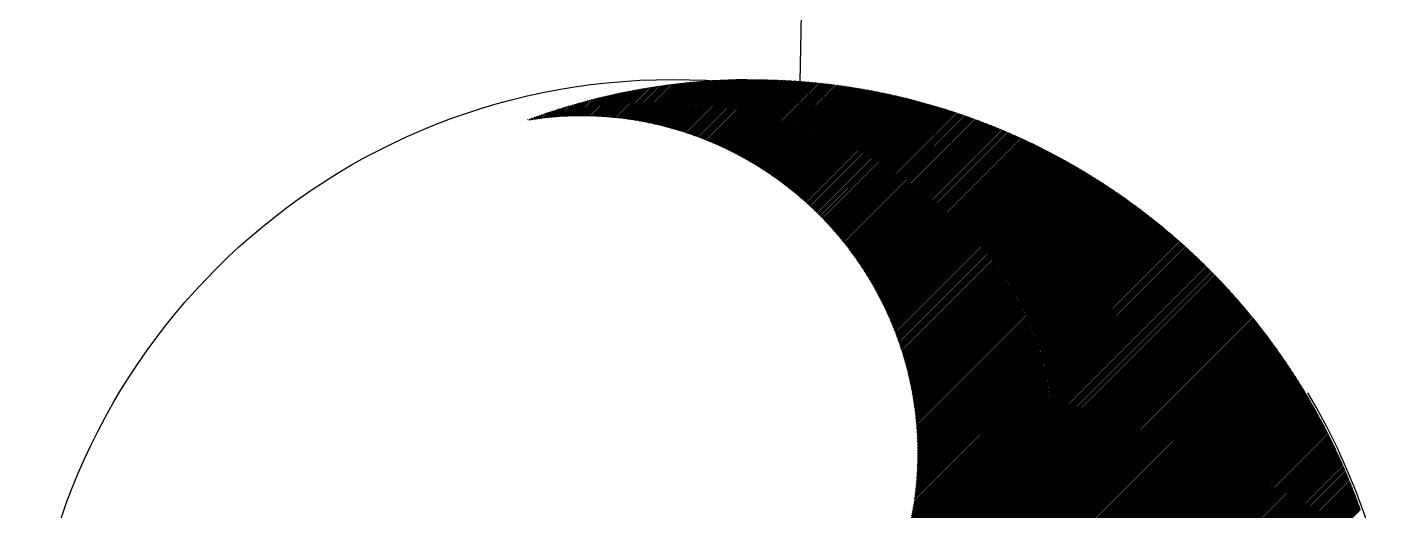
# Model space of a CAD drawing. Extents: x -437689 to -407696, y -55787 to -37037.
# Drawn here: x -435150.1 to -435073.5, y -49508.6 to -49481.7 of the extents above; entities that cross this region are included whole.
import ezdxf

# ---------------------------------------------------------------- set-up
doc = ezdxf.new("R2010")
doc.units = 0
doc.header["$LTSCALE"] = 150
doc.header["$MEASUREMENT"] = 0
doc.linetypes.add('DASHED', pattern=[0.75, 0.5, -0.25])
doc.layers.add('WASTE', color=3, linetype='DASHED')

msp = doc.modelspace()

# ---------------------------------------------------------------- linework, layer by layer
at = {"layer": 'WASTE'}
for p, q in [((-435107.019, -49487.504), (-435075.376, -47698.704)), ((-435117.843, -49486.639, 0), (-435116.397, -49485.193, 0)), ((-435117.764, -49486.645, 0), (-435116.292, -49485.173, 0)), ((-435117.685, -49486.651, 0), (-435116.188, -49485.154, 0)), ((-435117.607, -49486.658, 0), (-435116.084, -49485.135, 0)), ((-435117.529, -49486.665, 0), (-435115.98, -49485.116, 0)), ((-435117.452, -49486.672, 0), (-435115.877, -49485.098, 0)), ((-435117.375, -49486.68, 0), (-435115.775, -49485.08, 0)), ((-435117.298, -49486.688, 0), (-435115.672, -49485.063, 0)), ((-435117.221, -49486.696, 0), (-435115.57, -49485.045, 0)), ((-435117.144, -49486.704, 0), (-435115.469, -49485.029, 0)), ((-435117.068, -49486.713, 0), (-435115.367, -49485.012, 0)), ((-435116.993, -49486.722, 0), (-435115.266, -49484.996, 0)), ((-435116.917, -49486.732, 0), (-435115.166, -49484.98, 0)), ((-435116.842, -49486.741, 0), (-435115.066, -49484.965, 0)), ((-435116.767, -49486.751, 0), (-435114.966, -49484.95, 0)), ((-435116.692, -49486.761, 0), (-435114.866, -49484.935, 0)), ((-435116.618, -49486.771, 0), (-435114.767, -49484.921, 0)), ((-435116.543, -49486.782, 0), (-435114.668, -49484.907, 0)), ((-435116.469, -49486.793, 0), (-435114.57, -49484.893, 0)), ((-435116.396, -49486.804, 0), (-435114.471, -49484.88, 0)), ((-435116.322, -49486.816, 0), (-435114.373, -49484.867, 0)), ((-435116.249, -49486.827, 0), (-435114.276, -49484.854, 0)), ((-435116.176, -49486.839, 0), (-435114.178, -49484.842, 0)), ((-435116.104, -49486.851, 0), (-435114.081, -49484.829, 0)), ((-435116.031, -49486.864, 0), (-435113.985, -49484.818, 0)), ((-435115.959, -49486.877, 0), (-435113.888, -49484.806, 0)), ((-435115.887, -49486.889, 0), (-435113.792, -49484.795, 0)), ((-435115.815, -49486.903, 0), (-435113.696, -49484.784, 0)), ((-435115.744, -49486.916, 0), (-435113.601, -49484.773, 0)), ((-435115.673, -49486.93, 0), (-435113.506, -49484.763, 0)), ((-435115.602, -49486.944, 0), (-435113.411, -49484.753, 0)), ((-435115.531, -49486.958, 0), (-435113.316, -49484.743, 0)), ((-435115.461, -49486.972, 0), (-435113.222, -49484.733, 0)), ((-435115.39, -49486.987, 0), (-435113.128, -49484.724, 0)), ((-435115.32, -49487.002, 0), (-435113.034, -49484.715, 0)), ((-435115.25, -49487.017, 0), (-435112.94, -49484.706, 0)), ((-435115.181, -49487.032, 0), (-435112.847, -49484.698, 0)), ((-435115.112, -49487.047, 0), (-435112.754, -49484.69, 0)), ((-435115.042, -49487.063, 0), (-435112.661, -49484.682, 0)), ((-435114.973, -49487.079, 0), (-435112.569, -49484.674, 0)), ((-435114.905, -49487.095, 0), (-435112.477, -49484.667, 0)), ((-435114.836, -49487.112, 0), (-435112.385, -49484.66, 0)), ((-435114.768, -49487.128, 0), (-435112.293, -49484.653, 0)), ((-435114.7, -49487.145, 0), (-435112.202, -49484.646, 0)), ((-435114.632, -49487.162, 0), (-435112.11, -49484.64, 0)), ((-435114.565, -49487.179, 0), (-435112.019, -49484.634, 0)), ((-435114.497, -49487.197, 0), (-435111.929, -49484.628, 0)), ((-435114.43, -49487.215, 0), (-435111.838, -49484.623, 0)), ((-435114.363, -49487.232, 0), (-435111.748, -49484.617, 0)), ((-435114.296, -49487.25, 0), (-435111.658, -49484.612, 0)), ((-435114.23, -49487.269, 0), (-435111.568, -49484.607, 0)), ((-435114.163, -49487.287, 0), (-435111.479, -49484.603, 0)), ((-435114.097, -49487.306, 0), (-435111.39, -49484.598, 0)), ((-435114.031, -49487.325, 0), (-435111.3, -49484.594, 0)), ((-435113.966, -49487.344, 0), (-435111.212, -49484.59, 0)), ((-435113.9, -49487.363, 0), (-435111.123, -49484.586, 0)), ((-435113.835, -49487.383, 0), (-435111.035, -49484.583, 0)), ((-435113.77, -49487.403, 0), (-435110.947, -49484.58, 0)), ((-435113.705, -49487.422, 0), (-435110.859, -49484.577, 0)), ((-435113.64, -49487.443, 0), (-435110.771, -49484.574, 0)), ((-435113.575, -49487.463, 0), (-435110.684, -49484.571, 0)), ((-435113.511, -49487.483, 0), (-435110.596, -49484.569, 0)), ((-435113.447, -49487.504, 0), (-435110.509, -49484.567, 0)), ((-435113.383, -49487.525, 0), (-435110.423, -49484.565, 0)), ((-435113.319, -49487.546, 0), (-435110.336, -49484.563, 0)), ((-435113.255, -49487.567, 0), (-435110.25, -49484.561, 0)), ((-435113.192, -49487.589, 0), (-435110.163, -49484.56, 0)), ((-435113.129, -49487.61, 0), (-435110.077, -49484.559, 0)), ((-435113.066, -49487.632, 0), (-435109.992, -49484.558, 0)), ((-435113.003, -49487.654, 0), (-435109.906, -49484.557, 0)), ((-435112.94, -49487.676, 0), (-435109.821, -49484.557, 0)), ((-435112.878, -49487.699, 0), (-435109.736, -49484.557, 0)), ((-435112.815, -49487.721, 0), (-435109.651, -49484.556, 0)), ((-435112.753, -49487.744, 0), (-435109.566, -49484.557, 0)), ((-435112.691, -49487.767, 0), (-435109.481, -49484.557, 0)), ((-435112.63, -49487.79, 0), (-435109.397, -49484.557, 0)), ((-435112.568, -49487.813, 0), (-435109.313, -49484.558, 0)), ((-435112.507, -49487.837, 0), (-435109.229, -49484.559, 0)), ((-435112.445, -49487.86, 0), (-435109.145, -49484.56, 0)), ((-435112.384, -49487.884, 0), (-435109.062, -49484.561, 0)), ((-435112.324, -49487.908, 0), (-435108.978, -49484.563, 0)), ((-435112.263, -49487.932, 0), (-435108.895, -49484.565, 0)), ((-435112.202, -49487.957, 0), (-435108.812, -49484.566, 0)), ((-435112.142, -49487.981, 0), (-435108.729, -49484.568, 0)), ((-435112.082, -49488.006, 0), (-435108.647, -49484.571, 0)), ((-435112.022, -49488.031, 0), (-435108.564, -49484.573, 0)), ((-435111.962, -49488.056, 0), (-435108.482, -49484.576, 0)), ((-435111.902, -49488.081, 0), (-435108.4, -49484.578, 0)), ((-435111.843, -49488.106, 0), (-435108.318, -49484.581, 0)), ((-435111.783, -49488.132, 0), (-435108.236, -49484.585, 0)), ((-435111.724, -49488.157, 0), (-435108.155, -49484.588, 0)), ((-435111.665, -49488.183, 0), (-435108.073, -49484.591, 0)), ((-435111.606, -49488.209, 0), (-435107.992, -49484.595, 0)), ((-435111.548, -49488.235, 0), (-435107.911, -49484.599, 0)), ((-435111.489, -49488.262, 0), (-435107.83, -49484.603, 0)), ((-435111.431, -49488.288, 0), (-435107.75, -49484.607, 0)), ((-435111.373, -49488.315, 0), (-435107.669, -49484.611, 0)), ((-435111.315, -49488.342, 0), (-435107.589, -49484.616, 0)), ((-435111.257, -49488.369, 0), (-435107.509, -49484.621, 0)), ((-435111.199, -49488.396, 0), (-435107.429, -49484.626, 0)), ((-435111.142, -49488.423, 0), (-435107.349, -49484.631, 0)), ((-435111.084, -49488.451, 0), (-435107.269, -49484.636, 0)), ((-435111.027, -49488.479, 0), (-435107.19, -49484.641, 0)), ((-435110.97, -49488.506, 0), (-435107.111, -49484.647, 0)), ((-435110.913, -49488.534, 0), (-435107.031, -49484.652, 0)), ((-435110.857, -49488.563, 0), (-435106.952, -49484.658, 0)), ((-435110.8, -49488.591, 0), (-435106.874, -49484.664, 0)), ((-435110.744, -49488.619, 0), (-435106.795, -49484.67, 0)), ((-435110.688, -49488.648, 0), (-435106.716, -49484.677, 0)), ((-435110.631, -49488.677, 0), (-435106.638, -49484.683, 0)), ((-435110.575, -49488.706, 0), (-435106.56, -49484.69, 0)), ((-435110.52, -49488.735, 0), (-435106.482, -49484.697, 0)), ((-435110.464, -49488.764, 0), (-435106.404, -49484.704, 0)), ((-435110.409, -49488.793, 0), (-435106.326, -49484.711, 0)), ((-435110.353, -49488.823, 0), (-435106.249, -49484.718, 0)), ((-435110.298, -49488.853, 0), (-435106.171, -49484.726, 0)), ((-435110.243, -49488.882, 0), (-435106.094, -49484.733, 0)), ((-435110.188, -49488.912, 0), (-435106.017, -49484.741, 0)), ((-435110.134, -49488.943, 0), (-435105.94, -49484.749, 0)), ((-435110.079, -49488.973, 0), (-435105.863, -49484.757, 0)), ((-435110.025, -49489.003, 0), (-435105.787, -49484.765, 0)), ((-435109.971, -49489.034, 0), (-435105.71, -49484.774, 0)), ((-435109.916, -49489.065, 0), (-435105.634, -49484.782, 0)), ((-435109.863, -49489.096, 0), (-435105.557, -49484.791, 0)), ((-435109.809, -49489.127, 0), (-435105.481, -49484.799, 0)), ((-435109.755, -49489.158, 0), (-435105.406, -49484.808, 0)), ((-435109.702, -49489.189, 0), (-435105.33, -49484.818, 0)), ((-435109.648, -49489.221, 0), (-435105.254, -49484.827, 0)), ((-435109.595, -49489.253, 0), (-435105.179, -49484.836, 0)), ((-435109.542, -49489.284, 0), (-435105.103, -49484.846, 0)), ((-435109.489, -49489.316, 0), (-435105.028, -49484.855, 0)), ((-435109.436, -49489.348, 0), (-435104.953, -49484.865, 0)), ((-435109.384, -49489.381, 0), (-435104.878, -49484.875, 0)), ((-435109.331, -49489.413, 0), (-435104.803, -49484.885, 0)), ((-435109.279, -49489.446, 0), (-435104.729, -49484.895, 0)), ((-435109.227, -49489.478, 0), (-435104.654, -49484.906, 0)), ((-435109.175, -49489.511, 0), (-435104.58, -49484.916, 0)), ((-435109.123, -49489.544, 0), (-435104.506, -49484.927, 0)), ((-435109.071, -49489.577, 0), (-435104.432, -49484.938, 0)), ((-435109.02, -49489.611, 0), (-435104.358, -49484.949, 0)), ((-435108.968, -49489.644, 0), (-435104.284, -49484.96, 0)), ((-435108.917, -49489.678, 0), (-435104.21, -49484.971, 0)), ((-435108.866, -49489.711, 0), (-435104.137, -49484.982, 0)), ((-435108.815, -49489.745, 0), (-435104.063, -49484.994, 0)), ((-435108.764, -49489.779, 0), (-435103.99, -49485.005, 0)), ((-435108.713, -49489.813, 0), (-435103.917, -49485.017, 0)), ((-435108.663, -49489.848, 0), (-435103.844, -49485.029, 0)), ((-435108.612, -49489.882, 0), (-435103.771, -49485.041, 0)), ((-435108.562, -49489.917, 0), (-435103.699, -49485.053, 0)), ((-435108.512, -49489.951, 0), (-435103.626, -49485.065, 0)), ((-435108.462, -49489.986, 0), (-435103.553, -49485.078, 0)), ((-435108.412, -49490.021, 0), (-435103.481, -49485.09, 0)), ((-435108.362, -49490.056, 0), (-435103.409, -49485.103, 0)), ((-435108.313, -49490.092, 0), (-435103.337, -49485.116, 0)), ((-435108.263, -49490.127, 0), (-435103.265, -49485.129, 0)), ((-435108.214, -49490.163, 0), (-435103.193, -49485.142, 0)), ((-435108.165, -49490.198, 0), (-435103.121, -49485.155, 0)), ((-435108.116, -49490.234, 0), (-435103.05, -49485.168, 0)), ((-435108.067, -49490.27, 0), (-435102.978, -49485.181, 0)), ((-435108.018, -49490.306, 0), (-435102.907, -49485.195, 0)), ((-435120.189, -49486.609, 0), (-435119.511, -49485.931, 0)), ((-435120.099, -49486.605, 0), (-435119.392, -49485.898, 0)), ((-435120.011, -49486.601, 0), (-435119.275, -49485.865, 0)), ((-435119.923, -49486.598, 0), (-435119.158, -49485.833, 0)), ((-435119.835, -49486.595, 0), (-435119.041, -49485.801, 0)), ((-435119.748, -49486.592, 0), (-435118.925, -49485.77, 0)), ((-435119.661, -49486.59, 0), (-435118.81, -49485.739, 0)), ((-435119.574, -49486.589, 0), (-435118.695, -49485.709, 0)), ((-435119.488, -49486.587, 0), (-435118.581, -49485.68, 0)), ((-435119.402, -49486.586, 0), (-435118.467, -49485.651, 0)), ((-435119.317, -49486.586, 0), (-435118.354, -49485.623, 0)), ((-435119.232, -49486.586, 0), (-435118.241, -49485.595, 0)), ((-435119.147, -49486.586, 0), (-435118.129, -49485.567, 0)), ((-435119.063, -49486.587, 0), (-435118.017, -49485.541, 0)), ((-435118.979, -49486.588, 0), (-435117.906, -49485.514, 0)), ((-435118.896, -49486.589, 0), (-435117.795, -49485.488, 0)), ((-435118.813, -49486.591, 0), (-435117.685, -49485.463, 0)), ((-435118.73, -49486.593, 0), (-435117.575, -49485.438, 0)), ((-435118.648, -49486.596, 0), (-435117.466, -49485.414, 0)), ((-435118.566, -49486.598, 0), (-435117.357, -49485.389, 0)), ((-435118.484, -49486.602, 0), (-435117.248, -49485.366, 0)), ((-435118.403, -49486.605, 0), (-435117.14, -49485.343, 0)), ((-435118.322, -49486.609, 0), (-435117.033, -49485.32, 0)), ((-435118.241, -49486.613, 0), (-435116.926, -49485.298, 0)), ((-435118.161, -49486.618, 0), (-435116.819, -49485.276, 0)), ((-435118.081, -49486.622, 0), (-435116.713, -49485.255, 0)), ((-435118.001, -49486.628, 0), (-435116.607, -49485.234, 0)), ((-435117.922, -49486.633, 0), (-435116.502, -49485.213, 0)), ((-435107.97, -49490.343, 0), (-435102.836, -49485.209, 0)), ((-435107.921, -49490.379, 0), (-435102.765, -49485.222, 0)), ((-435107.873, -49490.415, 0), (-435102.694, -49485.236, 0)), ((-435107.825, -49490.452, 0), (-435102.623, -49485.25, 0)), ((-435107.777, -49490.489, 0), (-435102.552, -49485.265, 0)), ((-435107.729, -49490.526, 0), (-435102.482, -49485.279, 0)), ((-435107.681, -49490.563, 0), (-435102.411, -49485.293, 0)), ((-435107.633, -49490.6, 0), (-435102.341, -49485.308, 0)), ((-435107.586, -49490.638, 0), (-435102.271, -49485.322, 0)), ((-435107.539, -49490.675, 0), (-435102.201, -49485.337, 0)), ((-435107.491, -49490.713, 0), (-435102.131, -49485.352, 0)), ((-435107.444, -49490.751, 0), (-435102.061, -49485.367, 0)), ((-435107.397, -49490.788, 0), (-435101.991, -49485.382, 0)), ((-435107.351, -49490.827, 0), (-435101.922, -49485.397, 0)), ((-435107.304, -49490.865, 0), (-435101.852, -49485.413, 0)), ((-435107.257, -49490.903, 0), (-435101.783, -49485.428, 0)), ((-435107.211, -49490.942, 0), (-435101.713, -49485.444, 0)), ((-435107.165, -49490.98, 0), (-435101.644, -49485.46, 0)), ((-435107.119, -49491.019, 0), (-435101.575, -49485.475, 0)), ((-435107.073, -49491.058, 0), (-435101.506, -49485.491, 0)), ((-435107.027, -49491.097, 0), (-435101.438, -49485.507, 0)), ((-435106.981, -49491.136, 0), (-435101.369, -49485.524, 0)), ((-435106.936, -49491.175, 0), (-435101.3, -49485.54, 0)), ((-435106.89, -49491.215, 0), (-435101.232, -49485.556, 0)), ((-435106.845, -49491.254, 0), (-435101.164, -49485.573, 0)), ((-435106.8, -49491.294, 0), (-435101.095, -49485.589, 0)), ((-435106.755, -49491.334, 0), (-435101.027, -49485.606, 0)), ((-435106.71, -49491.374, 0), (-435100.959, -49485.623, 0)), ((-435106.665, -49491.414, 0), (-435100.891, -49485.64, 0)), ((-435106.621, -49491.454, 0), (-435100.824, -49485.657, 0)), ((-435106.576, -49491.494, 0), (-435100.756, -49485.674, 0)), ((-435106.532, -49491.535, 0), (-435100.688, -49485.692, 0)), ((-435106.488, -49491.576, 0), (-435100.621, -49485.709, 0)), ((-435106.443, -49491.616, 0), (-435100.554, -49485.727, 0)), ((-435106.4, -49491.657, 0), (-435100.486, -49485.744, 0)), ((-435106.356, -49491.698, 0), (-435100.419, -49485.762, 0)), ((-435106.312, -49491.74, 0), (-435100.352, -49485.78, 0)), ((-435106.269, -49491.781, 0), (-435100.285, -49485.798, 0)), ((-435106.225, -49491.822, 0), (-435100.219, -49485.816, 0)), ((-435106.182, -49491.864, 0), (-435100.152, -49485.834, 0)), ((-435106.139, -49491.906, 0), (-435100.085, -49485.852, 0)), ((-435106.096, -49491.948, 0), (-435100.019, -49485.871, 0)), ((-435106.053, -49491.99, 0), (-435099.953, -49485.889, 0)), ((-435106.01, -49492.032, 0), (-435099.886, -49485.908, 0)), ((-435105.968, -49492.074, 0), (-435099.82, -49485.927, 0)), ((-435105.925, -49492.116, 0), (-435099.754, -49485.945, 0)), ((-435121.975, -49486.783, 0), (-435121.89, -49486.699, 0)), ((-435121.876, -49486.769, 0), (-435121.758, -49486.651, 0)), ((-435121.778, -49486.756, 0), (-435121.627, -49486.605, 0)), ((-435121.68, -49486.743, 0), (-435121.496, -49486.559, 0)), ((-435121.583, -49486.73, 0), (-435121.366, -49486.514, 0)), ((-435121.486, -49486.718, 0), (-435121.237, -49486.47, 0)), ((-435121.39, -49486.707, 0), (-435121.109, -49486.427, 0)), ((-435121.294, -49486.697, 0), (-435120.982, -49486.384, 0)), ((-435121.199, -49486.686, 0), (-435120.855, -49486.342, 0)), ((-435121.105, -49486.677, 0), (-435120.73, -49486.301, 0)), ((-435121.011, -49486.668, 0), (-435120.605, -49486.261, 0)), ((-435120.918, -49486.659, 0), (-435120.48, -49486.222, 0)), ((-435120.825, -49486.651, 0), (-435120.357, -49486.183, 0)), ((-435120.733, -49486.644, 0), (-435120.234, -49486.145, 0)), ((-435120.641, -49486.637, 0), (-435120.112, -49486.108, 0)), ((-435120.549, -49486.63, 0), (-435119.99, -49486.071, 0)), ((-435120.458, -49486.624, 0), (-435119.869, -49486.035, 0)), ((-435120.368, -49486.619, 0), (-435119.749, -49486, 0)), ((-435120.278, -49486.614, 0), (-435119.63, -49485.965, 0)), ((-435105.883, -49492.159, 0), (-435099.688, -49485.964, 0)), ((-435105.841, -49492.202, 0), (-435099.622, -49485.983, 0)), ((-435105.799, -49492.244, 0), (-435099.557, -49486.002, 0)), ((-435105.757, -49492.287, 0), (-435099.491, -49486.022, 0)), ((-435105.715, -49492.33, 0), (-435099.426, -49486.041, 0)), ((-435105.673, -49492.374, 0), (-435099.36, -49486.061, 0)), ((-435105.632, -49492.417, 0), (-435099.295, -49486.08, 0)), ((-435105.591, -49492.46, 0), (-435099.23, -49486.1, 0)), ((-435105.549, -49492.504, 0), (-435099.165, -49486.119, 0)), ((-435105.508, -49492.548, 0), (-435099.1, -49486.139, 0)), ((-435105.467, -49492.592, 0), (-435099.035, -49486.159, 0)), ((-435105.426, -49492.636, 0), (-435098.97, -49486.179, 0)), ((-435105.386, -49492.68, 0), (-435098.905, -49486.2, 0)), ((-435105.345, -49492.724, 0), (-435098.841, -49486.22, 0)), ((-435105.305, -49492.769, 0), (-435098.776, -49486.24, 0)), ((-435105.265, -49492.813, 0), (-435098.712, -49486.261, 0)), ((-435105.224, -49492.858, 0), (-435098.648, -49486.281, 0)), ((-435105.184, -49492.903, 0), (-435098.583, -49486.302, 0)), ((-435105.144, -49492.948, 0), (-435098.519, -49486.323, 0)), ((-435105.105, -49492.993, 0), (-435098.455, -49486.344, 0)), ((-435105.065, -49493.038, 0), (-435098.392, -49486.365, 0)), ((-435105.026, -49493.084, 0), (-435098.328, -49486.386, 0)), ((-435104.986, -49493.129, 0), (-435098.264, -49486.407, 0)), ((-435104.947, -49493.175, 0), (-435098.201, -49486.428, 0)), ((-435104.908, -49493.221, 0), (-435098.137, -49486.45, 0)), ((-435104.869, -49493.266, 0), (-435098.074, -49486.471, 0)), ((-435104.83, -49493.313, 0), (-435098.01, -49486.493, 0)), ((-435104.792, -49493.359, 0), (-435097.947, -49486.514, 0)), ((-435104.753, -49493.405, 0), (-435097.884, -49486.536, 0)), ((-435104.715, -49493.452, 0), (-435097.821, -49486.558, 0)), ((-435104.677, -49493.498, 0), (-435097.758, -49486.58, 0)), ((-435104.639, -49493.545, 0), (-435097.695, -49486.602, 0)), ((-435104.601, -49493.592, 0), (-435097.633, -49486.624, 0)), ((-435104.563, -49493.639, 0), (-435097.57, -49486.646, 0)), ((-435104.525, -49493.686, 0), (-435097.508, -49486.669, 0)), ((-435104.488, -49493.733, 0), (-435097.445, -49486.691, 0)), ((-435104.45, -49493.781, 0), (-435097.383, -49486.714, 0)), ((-435122.175, -49486.814, 0), (-435122.158, -49486.797, 0)), ((-435122.075, -49486.798, 0), (-435122.024, -49486.747, 0)), ((-435104.413, -49493.828, 0), (-435097.321, -49486.736, 0)), ((-435104.376, -49493.876, 0), (-435097.259, -49486.759, 0)), ((-435104.339, -49493.924, 0), (-435097.197, -49486.782, 0)), ((-435104.302, -49493.972, 0), (-435097.135, -49486.805, 0)), ((-435104.265, -49494.02, 0), (-435097.073, -49486.828, 0)), ((-435104.229, -49494.068, 0), (-435097.011, -49486.851, 0)), ((-435104.192, -49494.117, 0), (-435096.949, -49486.874, 0)), ((-435104.156, -49494.165, 0), (-435096.888, -49486.897, 0)), ((-435104.12, -49494.214, 0), (-435096.826, -49486.921, 0)), ((-435104.084, -49494.263, 0), (-435096.765, -49486.944, 0)), ((-435104.048, -49494.312, 0), (-435096.704, -49486.968, 0)), ((-435104.012, -49494.361, 0), (-435096.642, -49486.991, 0)), ((-435103.976, -49494.41, 0), (-435096.581, -49487.015, 0)), ((-435103.941, -49494.46, 0), (-435096.52, -49487.039, 0)), ((-435103.906, -49494.509, 0), (-435096.459, -49487.063, 0)), ((-435103.871, -49494.559, 0), (-435096.399, -49487.087, 0)), ((-435103.835, -49494.609, 0), (-435096.338, -49487.111, 0)), ((-435103.801, -49494.659, 0), (-435096.277, -49487.135, 0)), ((-435103.766, -49494.709, 0), (-435096.217, -49487.16, 0)), ((-435103.731, -49494.759, 0), (-435096.156, -49487.184, 0)), ((-435103.697, -49494.809, 0), (-435096.096, -49487.208, 0)), ((-435103.662, -49494.86, 0), (-435096.036, -49487.233, 0)), ((-435103.628, -49494.911, 0), (-435095.975, -49487.258, 0)), ((-435103.594, -49494.961, 0), (-435095.915, -49487.282, 0)), ((-435103.56, -49495.012, 0), (-435095.855, -49487.307, 0)), ((-435103.527, -49495.063, 0), (-435095.795, -49487.332, 0)), ((-435103.493, -49495.115, 0), (-435095.736, -49487.357, 0)), ((-435103.46, -49495.166, 0), (-435095.676, -49487.382, 0)), ((-435103.426, -49495.218, 0), (-435095.616, -49487.408, 0)), ((-435103.393, -49495.269, 0), (-435095.557, -49487.433, 0)), ((-435103.36, -49495.321, 0), (-435095.497, -49487.458, 0)), ((-435103.327, -49495.373, 0), (-435095.438, -49487.484, 0)), ((-435103.294, -49495.425, 0), (-435095.378, -49487.509, 0)), ((-435103.262, -49495.477, 0), (-435095.319, -49487.535, 0)), ((-435103.229, -49495.53, 0), (-435095.26, -49487.561, 0)), ((-435103.197, -49495.582, 0), (-435095.201, -49487.586, 0)), ((-435103.165, -49495.635, 0), (-435095.142, -49487.612, 0)), ((-435103.133, -49495.688, 0), (-435095.083, -49487.638, 0)), ((-435103.101, -49495.741, 0), (-435095.025, -49487.664, 0)), ((-435103.069, -49495.794, 0), (-435094.966, -49487.691, 0)), ((-435103.038, -49495.847, 0), (-435094.907, -49487.717, 0)), ((-435103.006, -49495.901, 0), (-435094.849, -49487.743, 0)), ((-435102.975, -49495.954, 0), (-435094.79, -49487.77, 0)), ((-435102.944, -49496.008, 0), (-435094.732, -49487.796, 0)), ((-435102.913, -49496.062, 0), (-435094.674, -49487.823, 0)), ((-435102.882, -49496.116, 0), (-435094.616, -49487.849, 0)), ((-435102.852, -49496.17, 0), (-435094.557, -49487.876, 0)), ((-435102.821, -49496.225, 0), (-435094.499, -49487.903, 0)), ((-435102.791, -49496.279, 0), (-435094.442, -49487.93, 0)), ((-435102.76, -49496.334, 0), (-435094.384, -49487.957, 0)), ((-435102.73, -49496.389, 0), (-435094.326, -49487.984, 0)), ((-435102.701, -49496.444, 0), (-435094.268, -49488.011, 0)), ((-435102.671, -49496.499, 0), (-435094.211, -49488.039, 0)), ((-435102.641, -49496.554, 0), (-435094.153, -49488.066, 0)), ((-435102.612, -49496.609, 0), (-435094.096, -49488.094, 0)), ((-435102.582, -49496.665, 0), (-435094.039, -49488.121, 0)), ((-435102.553, -49496.721, 0), (-435093.981, -49488.149, 0)), ((-435102.524, -49496.777, 0), (-435093.924, -49488.176, 0)), ((-435102.496, -49496.833, 0), (-435093.867, -49488.204, 0)), ((-435102.467, -49496.889, 0), (-435093.81, -49488.232, 0)), ((-435102.438, -49496.945, 0), (-435093.753, -49488.26, 0)), ((-435102.41, -49497.002, 0), (-435093.696, -49488.288, 0)), ((-435102.382, -49497.058, 0), (-435093.64, -49488.316, 0)), ((-435102.354, -49497.115, 0), (-435093.583, -49488.344, 0)), ((-435102.326, -49497.172, 0), (-435093.527, -49488.373, 0)), ((-435102.298, -49497.229, 0), (-435093.47, -49488.401, 0)), ((-435102.271, -49497.287, 0), (-435093.414, -49488.429, 0)), ((-435102.243, -49497.344, 0), (-435093.357, -49488.458, 0)), ((-435102.216, -49497.402, 0), (-435093.301, -49488.487, 0)), ((-435102.189, -49497.459, 0), (-435093.245, -49488.515, 0)), ((-435102.162, -49497.517, 0), (-435093.189, -49488.544, 0)), ((-435102.135, -49497.575, 0), (-435093.133, -49488.573, 0)), ((-435102.109, -49497.634, 0), (-435093.077, -49488.602, 0)), ((-435102.082, -49497.692, 0), (-435093.021, -49488.631, 0)), ((-435102.056, -49497.751, 0), (-435092.965, -49488.66, 0)), ((-435102.03, -49497.81, 0), (-435092.91, -49488.689, 0)), ((-435102.004, -49497.869, 0), (-435092.854, -49488.719, 0)), ((-435101.978, -49497.928, 0), (-435092.799, -49488.748, 0)), ((-435101.953, -49497.987, 0), (-435092.743, -49488.777, 0)), ((-435101.927, -49498.046, 0), (-435092.688, -49488.807, 0)), ((-435101.902, -49498.106, 0), (-435092.633, -49488.836, 0)), ((-435101.877, -49498.166, 0), (-435092.577, -49488.866, 0)), ((-435101.852, -49498.226, 0), (-435092.522, -49488.896, 0)), ((-435101.828, -49498.286, 0), (-435092.467, -49488.926, 0)), ((-435101.803, -49498.346, 0), (-435092.412, -49488.956, 0)), ((-435101.779, -49498.407, 0), (-435092.358, -49488.986, 0)), ((-435101.754, -49498.467, 0), (-435092.303, -49489.016, 0)), ((-435101.73, -49498.528, 0), (-435092.248, -49489.046, 0)), ((-435101.707, -49498.589, 0), (-435092.193, -49489.076, 0)), ((-435101.683, -49498.65, 0), (-435092.139, -49489.106, 0)), ((-435101.659, -49498.712, 0), (-435092.084, -49489.137, 0)), ((-435101.636, -49498.773, 0), (-435092.03, -49489.167, 0)), ((-435101.613, -49498.835, 0), (-435091.976, -49489.198, 0)), ((-435101.59, -49498.897, 0), (-435091.922, -49489.228, 0)), ((-435101.567, -49498.959, 0), (-435091.867, -49489.259, 0)), ((-435101.545, -49499.021, 0), (-435091.813, -49489.29, 0)), ((-435101.522, -49499.084, 0), (-435091.759, -49489.321, 0)), ((-435101.5, -49499.146, 0), (-435091.705, -49489.352, 0)), ((-435101.478, -49499.209, 0), (-435091.652, -49489.383, 0)), ((-435101.456, -49499.272, 0), (-435091.598, -49489.414, 0)), ((-435101.434, -49499.335, 0), (-435091.544, -49489.445, 0)), ((-435101.413, -49499.399, 0), (-435091.491, -49489.476, 0)), ((-435101.392, -49499.462, 0), (-435091.437, -49489.508, 0)), ((-435101.37, -49499.526, 0), (-435091.384, -49489.539, 0)), ((-435101.35, -49499.59, 0), (-435091.33, -49489.571, 0)), ((-435101.329, -49499.654, 0), (-435091.277, -49489.602, 0)), ((-435101.308, -49499.718, 0), (-435091.224, -49489.634, 0)), ((-435101.288, -49499.783, 0), (-435091.171, -49489.666, 0)), ((-435101.268, -49499.847, 0), (-435091.118, -49489.697, 0)), ((-435101.248, -49499.912, 0), (-435091.065, -49489.729, 0)), ((-435101.228, -49499.977, 0), (-435091.012, -49489.761, 0)), ((-435101.208, -49500.043, 0), (-435090.959, -49489.793, 0)), ((-435101.189, -49500.108, 0), (-435090.906, -49489.825, 0)), ((-435101.17, -49500.174, 0), (-435090.854, -49489.858, 0)), ((-435101.151, -49500.24, 0), (-435090.801, -49489.89, 0)), ((-435101.132, -49500.306, 0), (-435090.749, -49489.922, 0)), ((-435101.114, -49500.372, 0), (-435090.696, -49489.955, 0)), ((-435101.095, -49500.439, 0), (-435090.644, -49489.987, 0)), ((-435101.077, -49500.505, 0), (-435090.591, -49490.02, 0)), ((-435101.059, -49500.572, 0), (-435090.539, -49490.052, 0)), ((-435101.041, -49500.639, 0), (-435090.487, -49490.085, 0)), ((-435101.024, -49500.707, 0), (-435090.435, -49490.118, 0)), ((-435101.007, -49500.774, 0), (-435090.383, -49490.151, 0)), ((-435100.99, -49500.842, 0), (-435090.331, -49490.184, 0)), ((-435100.973, -49500.91, 0), (-435090.279, -49490.217, 0)), ((-435100.956, -49500.978, 0), (-435090.228, -49490.25, 0)), ((-435100.94, -49501.047, 0), (-435090.176, -49490.283, 0)), ((-435100.923, -49501.115, 0), (-435090.124, -49490.316, 0)), ((-435100.907, -49501.184, 0), (-435090.073, -49490.35, 0)), ((-435100.892, -49501.253, 0), (-435090.021, -49490.383, 0)), ((-435100.876, -49501.322, 0), (-435089.97, -49490.417, 0)), ((-435100.861, -49501.392, 0), (-435089.919, -49490.45, 0)), ((-435100.845, -49501.462, 0), (-435089.868, -49490.484, 0)), ((-435100.831, -49501.532, 0), (-435089.816, -49490.517, 0)), ((-435100.816, -49501.602, 0), (-435089.765, -49490.551, 0)), ((-435100.802, -49501.672, 0), (-435089.714, -49490.585, 0)), ((-435100.787, -49501.743, 0), (-435089.664, -49490.619, 0)), ((-435100.773, -49501.814, 0), (-435089.613, -49490.653, 0)), ((-435100.76, -49501.885, 0), (-435089.562, -49490.687, 0)), ((-435100.746, -49501.956, 0), (-435089.511, -49490.721, 0)), ((-435100.733, -49502.028, 0), (-435089.461, -49490.756, 0)), ((-435100.72, -49502.1, 0), (-435089.41, -49490.79, 0)), ((-435100.707, -49502.172, 0), (-435089.36, -49490.824, 0)), ((-435100.695, -49502.244, 0), (-435089.309, -49490.859, 0)), ((-435100.682, -49502.317, 0), (-435089.259, -49490.893, 0)), ((-435100.67, -49502.39, 0), (-435089.209, -49490.928, 0)), ((-435100.659, -49502.463, 0), (-435089.158, -49490.963, 0)), ((-435100.647, -49502.536, 0), (-435089.108, -49490.997, 0)), ((-435100.636, -49502.61, 0), (-435089.058, -49491.032, 0)), ((-435100.625, -49502.684, 0), (-435089.008, -49491.067, 0)), ((-435100.614, -49502.758, 0), (-435088.959, -49491.102, 0)), ((-435100.604, -49502.832, 0), (-435088.909, -49491.137, 0)), ((-435100.594, -49502.907, 0), (-435088.859, -49491.172, 0)), ((-435100.584, -49502.982, 0), (-435088.809, -49491.207, 0)), ((-435100.574, -49503.057, 0), (-435088.76, -49491.243, 0)), ((-435100.565, -49503.132, 0), (-435088.71, -49491.278, 0)), ((-435100.556, -49503.208, 0), (-435088.661, -49491.313, 0)), ((-435100.547, -49503.284, 0), (-435088.612, -49491.349, 0)), ((-435100.538, -49503.36, 0), (-435088.562, -49491.385, 0)), ((-435100.53, -49503.437, 0), (-435088.513, -49491.42, 0)), ((-435100.522, -49503.514, 0), (-435088.464, -49491.456, 0)), ((-435100.514, -49503.591, 0), (-435088.415, -49491.492, 0)), ((-435100.507, -49503.669, 0), (-435088.366, -49491.528, 0)), ((-435100.5, -49503.746, 0), (-435088.317, -49491.564, 0)), ((-435100.493, -49503.824, 0), (-435088.268, -49491.6, 0)), ((-435100.487, -49503.903, 0), (-435088.219, -49491.636, 0)), ((-435100.48, -49503.982, 0), (-435088.171, -49491.672, 0)), ((-435100.475, -49504.061, 0), (-435088.122, -49491.708, 0)), ((-435100.469, -49504.14, 0), (-435088.073, -49491.744, 0)), ((-435100.464, -49504.219, 0), (-435088.025, -49491.781, 0)), ((-435100.459, -49504.299, 0), (-435087.977, -49491.817, 0)), ((-435100.454, -49504.38, 0), (-435087.928, -49491.854, 0)), ((-435100.45, -49504.46, 0), (-435087.88, -49491.89, 0)), ((-435100.446, -49504.541, 0), (-435087.832, -49491.927, 0)), ((-435100.442, -49504.622, 0), (-435087.784, -49491.964, 0)), ((-435100.439, -49504.704, 0), (-435087.736, -49492, 0)), ((-435100.436, -49504.786, 0), (-435087.688, -49492.037, 0)), ((-435100.434, -49504.868, 0), (-435087.64, -49492.074, 0)), ((-435100.463, -49506.594, 0), (-435086.697, -49492.829, 0)), ((-435100.457, -49506.504, 0), (-435086.744, -49492.79, 0)), ((-435100.452, -49506.414, 0), (-435086.79, -49492.752, 0)), ((-435100.448, -49506.325, 0), (-435086.837, -49492.714, 0)), ((-435100.444, -49506.236, 0), (-435086.883, -49492.675, 0)), ((-435100.44, -49506.147, 0), (-435086.93, -49492.637, 0)), ((-435100.437, -49506.059, 0), (-435086.977, -49492.599, 0)), ((-435100.434, -49505.972, 0), (-435087.024, -49492.561, 0)), ((-435100.432, -49505.884, 0), (-435087.071, -49492.523, 0)), ((-435100.431, -49504.951, 0), (-435087.592, -49492.111, 0)), ((-435100.43, -49505.034, 0), (-435087.544, -49492.148, 0)), ((-435100.43, -49505.798, 0), (-435087.118, -49492.486, 0)), ((-435100.428, -49505.117, 0), (-435087.497, -49492.186, 0)), ((-435100.428, -49505.711, 0), (-435087.165, -49492.448, 0)), ((-435100.427, -49505.201, 0), (-435087.449, -49492.223, 0)), ((-435100.427, -49505.625, 0), (-435087.212, -49492.41, 0)), ((-435100.426, -49505.285, 0), (-435087.401, -49492.26, 0)), ((-435100.426, -49505.369, 0), (-435087.354, -49492.298, 0)), ((-435100.426, -49505.454, 0), (-435087.307, -49492.335, 0)), ((-435100.426, -49505.539, 0), (-435087.259, -49492.373, 0)), ((-435100.682, -49508.511, 0), (-435085.783, -49493.612, 0)), ((-435100.665, -49508.409, 0), (-435085.828, -49493.572, 0)), ((-435100.649, -49508.308, 0), (-435085.873, -49493.532, 0)), ((-435100.634, -49508.208, 0), (-435085.918, -49493.492, 0)), ((-435100.619, -49508.109, 0), (-435085.964, -49493.453, 0)), ((-435100.605, -49508.01, 0), (-435086.009, -49493.413, 0)), ((-435100.592, -49507.911, 0), (-435086.054, -49493.374, 0)), ((-435100.579, -49507.814, 0), (-435086.1, -49493.334, 0)), ((-435100.567, -49507.717, 0), (-435086.145, -49493.295, 0)), ((-435100.555, -49507.62, 0), (-435086.191, -49493.256, 0)), ((-435100.544, -49507.524, 0), (-435086.237, -49493.217, 0)), ((-435100.534, -49507.429, 0), (-435086.282, -49493.177, 0)), ((-435100.524, -49507.334, 0), (-435086.328, -49493.138, 0)), ((-435100.514, -49507.24, 0), (-435086.374, -49493.099, 0)), ((-435100.505, -49507.146, 0), (-435086.42, -49493.061, 0)), ((-435100.497, -49507.053, 0), (-435086.466, -49493.022, 0)), ((-435100.489, -49506.96, 0), (-435086.512, -49492.983, 0)), ((-435100.482, -49506.868, 0), (-435086.558, -49492.944, 0)), ((-435100.475, -49506.776, 0), (-435086.604, -49492.906, 0)), ((-435100.469, -49506.685, 0), (-435086.651, -49492.867, 0)), ((-435101.118, -49510.474, 0), (-435084.985, -49494.341, 0)), ((-435101.086, -49510.357, 0), (-435085.028, -49494.3, 0)), ((-435101.055, -49510.241, 0), (-435085.072, -49494.259, 0)), ((-435101.025, -49510.126, 0), (-435085.116, -49494.218, 0)), ((-435100.995, -49510.012, 0), (-435085.16, -49494.177, 0)), ((-435100.967, -49509.899, 0), (-435085.204, -49494.136, 0)), ((-435100.94, -49509.787, 0), (-435085.248, -49494.095, 0)), ((-435100.914, -49509.676, 0), (-435085.292, -49494.054, 0)), ((-435100.889, -49509.566, 0), (-435085.337, -49494.014, 0)), ((-435100.865, -49509.457, 0), (-435085.381, -49493.973, 0)), ((-435100.841, -49509.349, 0), (-435085.425, -49493.933, 0)), ((-435100.819, -49509.241, 0), (-435085.47, -49493.892, 0)), ((-435100.797, -49509.134, 0), (-435085.514, -49493.852, 0)), ((-435100.776, -49509.029, 0), (-435085.559, -49493.812, 0)), ((-435100.755, -49508.923, 0), (-435085.604, -49493.772, 0)), ((-435100.736, -49508.819, 0), (-435085.648, -49493.732, 0)), ((-435100.717, -49508.716, 0), (-435085.693, -49493.692, 0)), ((-435100.699, -49508.613, 0), (-435085.738, -49493.652, 0)), ((-435102.012, -49512.981, 0), (-435084.167, -49495.135, 0)), ((-435101.948, -49512.831, 0), (-435084.209, -49495.093, 0)), ((-435101.885, -49512.684, 0), (-435084.252, -49495.05, 0)), ((-435101.825, -49512.539, 0), (-435084.294, -49495.008, 0)), ((-435101.768, -49512.397, 0), (-435084.337, -49494.966, 0)), ((-435101.713, -49512.256, 0), (-435084.38, -49494.924, 0)), ((-435101.659, -49512.118, 0), (-435084.422, -49494.881, 0)), ((-435101.608, -49511.982, 0), (-435084.465, -49494.839, 0)), ((-435101.559, -49511.848, 0), (-435084.508, -49494.798, 0)), ((-435101.511, -49511.716, 0), (-435084.551, -49494.756, 0)), ((-435101.465, -49511.585, 0), (-435084.594, -49494.714, 0)), ((-435101.421, -49511.456, 0), (-435084.637, -49494.672, 0)), ((-435101.378, -49511.328, 0), (-435084.68, -49494.63, 0)), ((-435101.337, -49511.202, 0), (-435084.724, -49494.589, 0)), ((-435101.297, -49511.078, 0), (-435084.767, -49494.547, 0)), ((-435101.259, -49510.954, 0), (-435084.81, -49494.506, 0)), ((-435101.222, -49510.832, 0), (-435084.854, -49494.464, 0)), ((-435101.186, -49510.712, 0), (-435084.897, -49494.423, 0)), ((-435101.151, -49510.592, 0), (-435084.941, -49494.382, 0)), ((-435104.117, -49516.612, 0), (-435083.416, -49495.911, 0)), ((-435103.894, -49516.305, 0), (-435083.457, -49495.868, 0)), ((-435103.7, -49516.026, 0), (-435083.498, -49495.824, 0)), ((-435103.528, -49515.769, 0), (-435083.539, -49495.78, 0)), ((-435103.372, -49515.528, 0), (-435083.581, -49495.737, 0)), ((-435103.229, -49515.301, 0), (-435083.622, -49495.693, 0)), ((-435103.098, -49515.084, 0), (-435083.664, -49495.65, 0)), ((-435102.976, -49514.878, 0), (-435083.705, -49495.607, 0)), ((-435102.862, -49514.679, 0), (-435083.747, -49495.564, 0)), ((-435102.755, -49514.487, 0), (-435083.789, -49495.52, 0)), ((-435102.655, -49514.302, 0), (-435083.83, -49495.477, 0)), ((-435102.56, -49514.122, 0), (-435083.872, -49495.434, 0)), ((-435102.47, -49513.947, 0), (-435083.914, -49495.391, 0)), ((-435102.384, -49513.776, 0), (-435083.956, -49495.348, 0)), ((-435102.303, -49513.61, 0), (-435083.998, -49495.306, 0)), ((-435102.225, -49513.448, 0), (-435084.04, -49495.263, 0)), ((-435102.151, -49513.289, 0), (-435084.082, -49495.22, 0)), ((-435102.08, -49513.133, 0), (-435084.125, -49495.178, 0)), ((-435122.219, -49536.157, 0), (-435082.727, -49496.665, 0)), ((-435122.202, -49536.055, 0), (-435082.767, -49496.62, 0)), ((-435122.184, -49535.952, 0), (-435082.807, -49496.576, 0)), ((-435122.165, -49535.849, 0), (-435082.847, -49496.531, 0)), ((-435122.146, -49535.744, 0), (-435082.888, -49496.486, 0)), ((-435122.125, -49535.639, 0), (-435082.928, -49496.441, 0)), ((-435122.104, -49535.533, 0), (-435082.968, -49496.397, 0)), ((-435122.082, -49535.426, 0), (-435083.008, -49496.352, 0)), ((-435122.059, -49535.319, 0), (-435083.049, -49496.308, 0)), ((-435122.036, -49535.21, 0), (-435083.089, -49496.264, 0)), ((-435122.011, -49535.1, 0), (-435083.13, -49496.219, 0)), ((-435121.985, -49534.99, 0), (-435083.17, -49496.175, 0)), ((-435121.959, -49534.878, 0), (-435083.211, -49496.131, 0)), ((-435121.931, -49534.766, 0), (-435083.252, -49496.087, 0)), ((-435105.242, -49517.992, 0), (-435083.293, -49496.043, 0)), ((-435104.721, -49517.386, 0), (-435083.334, -49495.999, 0)), ((-435104.382, -49516.963, 0), (-435083.375, -49495.955, 0)), ((-435122.415, -49537.795, 0), (-435082.06, -49497.44, 0)), ((-435122.408, -49537.704, 0), (-435082.098, -49497.394, 0)), ((-435122.4, -49537.611, 0), (-435082.137, -49497.348, 0)), ((-435122.392, -49537.518, 0), (-435082.176, -49497.302, 0)), ((-435122.384, -49537.425, 0), (-435082.215, -49497.256, 0)), ((-435122.375, -49537.331, 0), (-435082.254, -49497.21, 0)), ((-435122.365, -49537.237, 0), (-435082.293, -49497.164, 0)), ((-435122.355, -49537.142, 0), (-435082.332, -49497.119, 0)), ((-435122.344, -49537.046, 0), (-435082.371, -49497.073, 0)), ((-435122.333, -49536.95, 0), (-435082.411, -49497.027, 0)), ((-435122.321, -49536.853, 0), (-435082.45, -49496.982, 0)), ((-435122.309, -49536.756, 0), (-435082.489, -49496.936, 0)), ((-435122.295, -49536.658, 0), (-435082.529, -49496.891, 0)), ((-435122.282, -49536.559, 0), (-435082.568, -49496.846, 0)), ((-435122.267, -49536.46, 0), (-435082.608, -49496.801, 0)), ((-435122.252, -49536.36, 0), (-435082.648, -49496.755, 0)), ((-435122.236, -49536.259, 0), (-435082.688, -49496.71, 0)), ((-435122.462, -49539.03, 0), (-435081.525, -49498.094, 0)), ((-435122.462, -49539.115, 0), (-435081.487, -49498.141, 0)), ((-435122.462, -49539.2, 0), (-435081.45, -49498.188, 0)), ((-435122.461, -49538.859, 0), (-435081.601, -49497.999, 0)), ((-435122.461, -49538.945, 0), (-435081.563, -49498.046, 0)), ((-435122.459, -49538.773, 0), (-435081.638, -49497.952, 0)), ((-435122.457, -49538.686, 0), (-435081.676, -49497.905, 0)), ((-435122.455, -49538.599, 0), (-435081.714, -49497.859, 0)), ((-435122.453, -49538.512, 0), (-435081.752, -49497.812, 0)), ((-435122.449, -49538.424, 0), (-435081.791, -49497.765, 0)), ((-435122.446, -49538.336, 0), (-435081.829, -49497.718, 0)), ((-435122.442, -49538.247, 0), (-435081.867, -49497.672, 0)), ((-435122.437, -49538.157, 0), (-435081.905, -49497.625, 0)), ((-435122.433, -49538.068, 0), (-435081.944, -49497.579, 0)), ((-435122.427, -49537.977, 0), (-435081.982, -49497.533, 0)), ((-435122.421, -49537.887, 0), (-435082.021, -49497.486, 0)), ((-435122.461, -49539.284, 0), (-435081.412, -49498.235, 0)), ((-435122.46, -49539.368, 0), (-435081.375, -49498.283, 0)), ((-435122.459, -49539.451, 0), (-435081.338, -49498.33, 0)), ((-435122.457, -49539.534, 0), (-435081.3, -49498.378, 0)), ((-435122.455, -49539.617, 0), (-435081.263, -49498.426, 0)), ((-435122.452, -49539.699, 0), (-435081.226, -49498.473, 0)), ((-435122.449, -49539.781, 0), (-435081.189, -49498.521, 0)), ((-435122.446, -49539.863, 0), (-435081.152, -49498.569, 0)), ((-435122.442, -49539.944, 0), (-435081.115, -49498.617, 0)), ((-435122.438, -49540.025, 0), (-435081.078, -49498.665, 0)), ((-435122.434, -49540.105, 0), (-435081.041, -49498.713, 0)), ((-435122.429, -49540.185, 0), (-435081.005, -49498.761, 0)), ((-435122.424, -49540.265, 0), (-435080.968, -49498.809, 0)), ((-435122.419, -49540.345, 0), (-435080.932, -49498.858, 0)), ((-435122.413, -49540.424, 0), (-435080.895, -49498.906, 0)), ((-435122.407, -49540.503, 0), (-435080.859, -49498.955, 0)), ((-435122.401, -49540.581, 0), (-435080.822, -49499.003, 0)), ((-435122.394, -49540.659, 0), (-435080.786, -49499.052, 0)), ((-435122.387, -49540.737, 0), (-435080.75, -49499.1, 0)), ((-435122.38, -49540.815, 0), (-435080.714, -49499.149, 0)), ((-435122.372, -49540.892, 0), (-435080.678, -49499.198, 0)), ((-435122.364, -49540.969, 0), (-435080.642, -49499.247, 0)), ((-435122.356, -49541.046, 0), (-435080.606, -49499.296, 0)), ((-435122.347, -49541.122, 0), (-435080.57, -49499.345, 0)), ((-435122.339, -49541.198, 0), (-435080.534, -49499.394, 0)), ((-435122.33, -49541.274, 0), (-435080.499, -49499.443, 0)), ((-435122.32, -49541.349, 0), (-435080.463, -49499.492, 0)), ((-435122.31, -49541.425, 0), (-435080.428, -49499.542, 0)), ((-435122.301, -49541.499, 0), (-435080.392, -49499.591, 0)), ((-435122.29, -49541.574, 0), (-435080.357, -49499.64, 0)), ((-435122.28, -49541.648, 0), (-435080.321, -49499.69, 0)), ((-435122.269, -49541.722, 0), (-435080.286, -49499.74, 0)), ((-435122.258, -49541.796, 0), (-435080.251, -49499.789, 0)), ((-435122.247, -49541.87, 0), (-435080.216, -49499.839, 0)), ((-435122.235, -49541.943, 0), (-435080.181, -49499.889, 0)), ((-435122.223, -49542.016, 0), (-435080.146, -49499.939, 0)), ((-435122.211, -49542.089, 0), (-435080.111, -49499.989, 0)), ((-435122.198, -49542.161, 0), (-435080.076, -49500.039, 0)), ((-435122.186, -49542.233, 0), (-435080.042, -49500.089, 0)), ((-435122.173, -49542.305, 0), (-435080.007, -49500.139, 0)), ((-435122.16, -49542.377, 0), (-435079.972, -49500.19, 0)), ((-435122.146, -49542.448, 0), (-435079.938, -49500.24, 0)), ((-435122.133, -49542.519, 0), (-435079.904, -49500.29, 0)), ((-435122.119, -49542.59, 0), (-435079.869, -49500.341, 0)), ((-435122.104, -49542.661, 0), (-435079.835, -49500.391, 0)), ((-435122.09, -49542.731, 0), (-435079.801, -49500.442, 0)), ((-435122.075, -49542.802, 0), (-435079.767, -49500.493, 0)), ((-435122.06, -49542.872, 0), (-435079.733, -49500.544, 0)), ((-435122.045, -49542.941, 0), (-435079.699, -49500.595, 0)), ((-435122.03, -49543.011, 0), (-435079.665, -49500.646, 0)), ((-435122.014, -49543.08, 0), (-435079.631, -49500.697, 0)), ((-435121.998, -49543.149, 0), (-435079.597, -49500.748, 0)), ((-435121.982, -49543.218, 0), (-435079.563, -49500.799, 0)), ((-435121.966, -49543.286, 0), (-435079.53, -49500.85, 0)), ((-435121.949, -49543.355, 0), (-435079.496, -49500.901, 0)), ((-435121.933, -49543.423, 0), (-435079.463, -49500.953, 0)), ((-435121.916, -49543.49, 0), (-435079.43, -49501.004, 0)), ((-435121.898, -49543.558, 0), (-435079.396, -49501.056, 0)), ((-435121.881, -49543.625, 0), (-435079.363, -49501.108, 0)), ((-435121.863, -49543.693, 0), (-435079.33, -49501.159, 0)), ((-435121.845, -49543.76, 0), (-435079.297, -49501.211, 0)), ((-435121.827, -49543.826, 0), (-435079.264, -49501.263, 0)), ((-435121.809, -49543.893, 0), (-435079.231, -49501.315, 0)), ((-435121.79, -49543.959, 0), (-435079.198, -49501.367, 0)), ((-435121.772, -49544.025, 0), (-435079.165, -49501.419, 0)), ((-435121.753, -49544.091, 0), (-435079.133, -49501.471, 0)), ((-435121.734, -49544.157, 0), (-435079.1, -49501.523, 0)), ((-435121.714, -49544.222, 0), (-435079.068, -49501.576, 0)), ((-435121.695, -49544.288, 0), (-435079.035, -49501.628, 0)), ((-435121.675, -49544.353, 0), (-435079.003, -49501.681, 0)), ((-435121.655, -49544.417, 0), (-435078.97, -49501.733, 0)), ((-435121.635, -49544.482, 0), (-435078.938, -49501.786, 0)), ((-435121.614, -49544.546, 0), (-435078.906, -49501.838, 0)), ((-435121.593, -49544.611, 0), (-435078.874, -49501.891, 0)), ((-435121.573, -49544.675, 0), (-435078.842, -49501.944, 0)), ((-435121.552, -49544.739, 0), (-435078.81, -49501.997, 0)), ((-435121.53, -49544.802, 0), (-435078.778, -49502.05, 0)), ((-435121.509, -49544.866, 0), (-435078.747, -49502.103, 0)), ((-435121.487, -49544.929, 0), (-435078.715, -49502.156, 0)), ((-435121.466, -49544.992, 0), (-435078.683, -49502.21, 0)), ((-435121.444, -49545.055, 0), (-435078.652, -49502.263, 0)), ((-435121.421, -49545.117, 0), (-435078.62, -49502.316, 0)), ((-435121.399, -49545.18, 0), (-435078.589, -49502.37, 0)), ((-435121.376, -49545.242, 0), (-435078.558, -49502.423, 0)), ((-435121.354, -49545.304, 0), (-435078.526, -49502.477, 0)), ((-435121.331, -49545.366, 0), (-435078.495, -49502.531, 0)), ((-435121.307, -49545.428, 0), (-435078.464, -49502.585, 0)), ((-435121.284, -49545.489, 0), (-435078.433, -49502.638, 0)), ((-435121.261, -49545.551, 0), (-435078.402, -49502.692, 0)), ((-435121.237, -49545.612, 0), (-435078.371, -49502.746, 0)), ((-435121.213, -49545.673, 0), (-435078.341, -49502.8, 0)), ((-435121.189, -49545.734, 0), (-435078.31, -49502.855, 0)), ((-435121.165, -49545.794, 0), (-435078.279, -49502.909, 0)), ((-435121.14, -49545.855, 0), (-435078.249, -49502.963, 0)), ((-435121.116, -49545.915, 0), (-435078.219, -49503.018, 0)), ((-435121.091, -49545.975, 0), (-435078.188, -49503.072, 0)), ((-435121.066, -49546.035, 0), (-435078.158, -49503.127, 0)), ((-435121.041, -49546.094, 0), (-435078.128, -49503.181, 0)), ((-435121.015, -49546.154, 0), (-435078.098, -49503.236, 0)), ((-435120.99, -49546.213, 0), (-435078.068, -49503.291, 0)), ((-435120.964, -49546.272, 0), (-435078.038, -49503.346, 0)), ((-435120.938, -49546.331, 0), (-435078.008, -49503.401, 0)), ((-435120.912, -49546.39, 0), (-435077.978, -49503.456, 0)), ((-435120.886, -49546.449, 0), (-435077.948, -49503.511, 0)), ((-435120.859, -49546.507, 0), (-435077.919, -49503.566, 0)), ((-435120.833, -49546.565, 0), (-435077.889, -49503.622, 0)), ((-435120.806, -49546.624, 0), (-435077.86, -49503.677, 0)), ((-435120.779, -49546.681, 0), (-435077.83, -49503.733, 0)), ((-435120.752, -49546.739, 0), (-435077.801, -49503.788, 0)), ((-435120.725, -49546.797, 0), (-435077.772, -49503.844, 0)), ((-435120.697, -49546.854, 0), (-435077.743, -49503.899, 0)), ((-435120.67, -49546.912, 0), (-435077.714, -49503.955, 0)), ((-435120.642, -49546.969, 0), (-435077.685, -49504.011, 0)), ((-435120.614, -49547.026, 0), (-435077.656, -49504.067, 0)), ((-435120.586, -49547.082, 0), (-435077.627, -49504.123, 0)), ((-435120.558, -49547.139, 0), (-435077.598, -49504.179, 0)), ((-435120.529, -49547.195, 0), (-435077.57, -49504.235, 0)), ((-435120.501, -49547.252, 0), (-435077.541, -49504.292, 0)), ((-435120.472, -49547.308, 0), (-435077.512, -49504.348, 0)), ((-435120.443, -49547.364, 0), (-435077.484, -49504.405, 0)), ((-435120.414, -49547.419, 0), (-435077.456, -49504.461, 0)), ((-435120.385, -49547.475, 0), (-435077.428, -49504.518, 0)), ((-435120.355, -49547.53, 0), (-435077.399, -49504.574, 0)), ((-435120.326, -49547.586, 0), (-435077.371, -49504.631, 0)), ((-435120.296, -49547.641, 0), (-435077.343, -49504.688, 0)), ((-435120.266, -49547.696, 0), (-435077.315, -49504.745, 0)), ((-435120.236, -49547.75, 0), (-435077.288, -49504.802, 0)), ((-435120.206, -49547.805, 0), (-435077.26, -49504.859, 0)), ((-435120.175, -49547.86, 0), (-435077.232, -49504.916, 0)), ((-435120.145, -49547.914, 0), (-435077.205, -49504.974, 0)), ((-435120.114, -49547.968, 0), (-435077.177, -49505.031, 0)), ((-435120.083, -49548.022, 0), (-435077.15, -49505.088, 0)), ((-435120.052, -49548.076, 0), (-435077.122, -49505.146, 0)), ((-435120.021, -49548.13, 0), (-435077.095, -49505.204, 0)), ((-435119.99, -49548.183, 0), (-435077.068, -49505.261, 0)), ((-435119.958, -49548.236, 0), (-435077.041, -49505.319, 0)), ((-435119.927, -49548.29, 0), (-435077.014, -49505.377, 0)), ((-435119.895, -49548.343, 0), (-435076.987, -49505.435, 0)), ((-435119.863, -49548.396, 0), (-435076.96, -49505.493, 0)), ((-435119.831, -49548.448, 0), (-435076.934, -49505.551, 0)), ((-435119.798, -49548.501, 0), (-435076.907, -49505.609, 0)), ((-435119.766, -49548.553, 0), (-435076.88, -49505.668, 0)), ((-435119.733, -49548.606, 0), (-435076.854, -49505.726, 0)), ((-435119.701, -49548.658, 0), (-435076.828, -49505.785, 0)), ((-435119.668, -49548.71, 0), (-435076.801, -49505.843, 0)), ((-435119.635, -49548.762, 0), (-435076.775, -49505.902, 0)), ((-435119.602, -49548.813, 0), (-435076.749, -49505.96, 0)), ((-435119.568, -49548.865, 0), (-435076.723, -49506.019, 0)), ((-435119.535, -49548.916, 0), (-435076.697, -49506.078, 0)), ((-435119.501, -49548.967, 0), (-435076.671, -49506.137, 0)), ((-435119.467, -49549.018, 0), (-435076.645, -49506.196, 0)), ((-435119.433, -49549.069, 0), (-435076.62, -49506.255, 0)), ((-435119.399, -49549.12, 0), (-435076.594, -49506.315, 0)), ((-435119.365, -49549.171, 0), (-435076.569, -49506.374, 0)), ((-435119.331, -49549.221, 0), (-435076.543, -49506.434, 0)), ((-435119.296, -49549.271, 0), (-435076.518, -49506.493, 0)), ((-435119.262, -49549.322, 0), (-435076.493, -49506.553, 0)), ((-435119.227, -49549.372, 0), (-435076.467, -49506.612, 0)), ((-435119.192, -49549.421, 0), (-435076.442, -49506.672, 0)), ((-435119.157, -49549.471, 0), (-435076.417, -49506.732, 0)), ((-435119.121, -49549.521, 0), (-435076.393, -49506.792, 0)), ((-435119.086, -49549.57, 0), (-435076.368, -49506.852, 0)), ((-435119.05, -49549.619, 0), (-435076.343, -49506.912, 0)), ((-435119.015, -49549.669, 0), (-435076.318, -49506.972, 0)), ((-435118.979, -49549.717, 0), (-435076.294, -49507.033, 0)), ((-435118.943, -49549.766, 0), (-435076.27, -49507.093, 0)), ((-435118.906, -49549.815, 0), (-435076.245, -49507.154, 0)), ((-435118.87, -49549.864, 0), (-435076.221, -49507.214, 0)), ((-435118.834, -49549.912, 0), (-435076.197, -49507.275, 0)), ((-435118.797, -49549.96, 0), (-435076.173, -49507.336, 0)), ((-435118.76, -49550.008, 0), (-435076.149, -49507.397, 0)), ((-435118.723, -49550.056, 0), (-435076.125, -49507.458, 0)), ((-435118.686, -49550.104, 0), (-435076.101, -49507.519, 0)), ((-435118.649, -49550.152, 0), (-435076.077, -49507.58, 0)), ((-435118.612, -49550.199, 0), (-435076.054, -49507.641, 0)), ((-435118.574, -49550.247, 0), (-435076.03, -49507.703, 0)), ((-435118.537, -49550.294, 0), (-435076.007, -49507.764, 0)), ((-435118.499, -49550.341, 0), (-435075.984, -49507.825, 0)), ((-435118.461, -49550.388, 0), (-435075.96, -49507.887, 0)), ((-435118.423, -49550.435, 0), (-435075.937, -49507.949, 0)), ((-435118.385, -49550.481, 0), (-435075.914, -49508.011, 0)), ((-435118.346, -49550.528, 0), (-435075.891, -49508.073, 0)), ((-435118.308, -49550.574, 0), (-435075.868, -49508.135, 0)), ((-435118.269, -49550.62, 0), (-435075.846, -49508.197, 0)), ((-435118.231, -49550.666, 0), (-435075.823, -49508.259, 0)), ((-435118.192, -49550.712, 0), (-435075.8, -49508.321, 0)), ((-435118.153, -49550.758, 0), (-435075.778, -49508.383, 0)), ((-435118.113, -49550.804, 0), (-435075.755, -49508.446, 0)), ((-435118.074, -49550.849, 0), (-435075.733, -49508.508, 0)), ((-435118.034, -49550.895, 0), (-435075.711, -49508.571, 0))]:
    msp.add_line(p, q, dxfattribs=at)
msp.add_circle((-435114.067, -49520.556, 0), 36, dxfattribs=at)
for centre, radius, start, end in [((-435109.541, -49520.556, 0), 36, 271.56726, 110.43289), ((-435119.139, -49505.415, 0), 18.829, 293.61112, 99.07564)]:
    msp.add_arc(centre, radius, start, end, dxfattribs=at)

doc.saveas('drawing.dxf')
